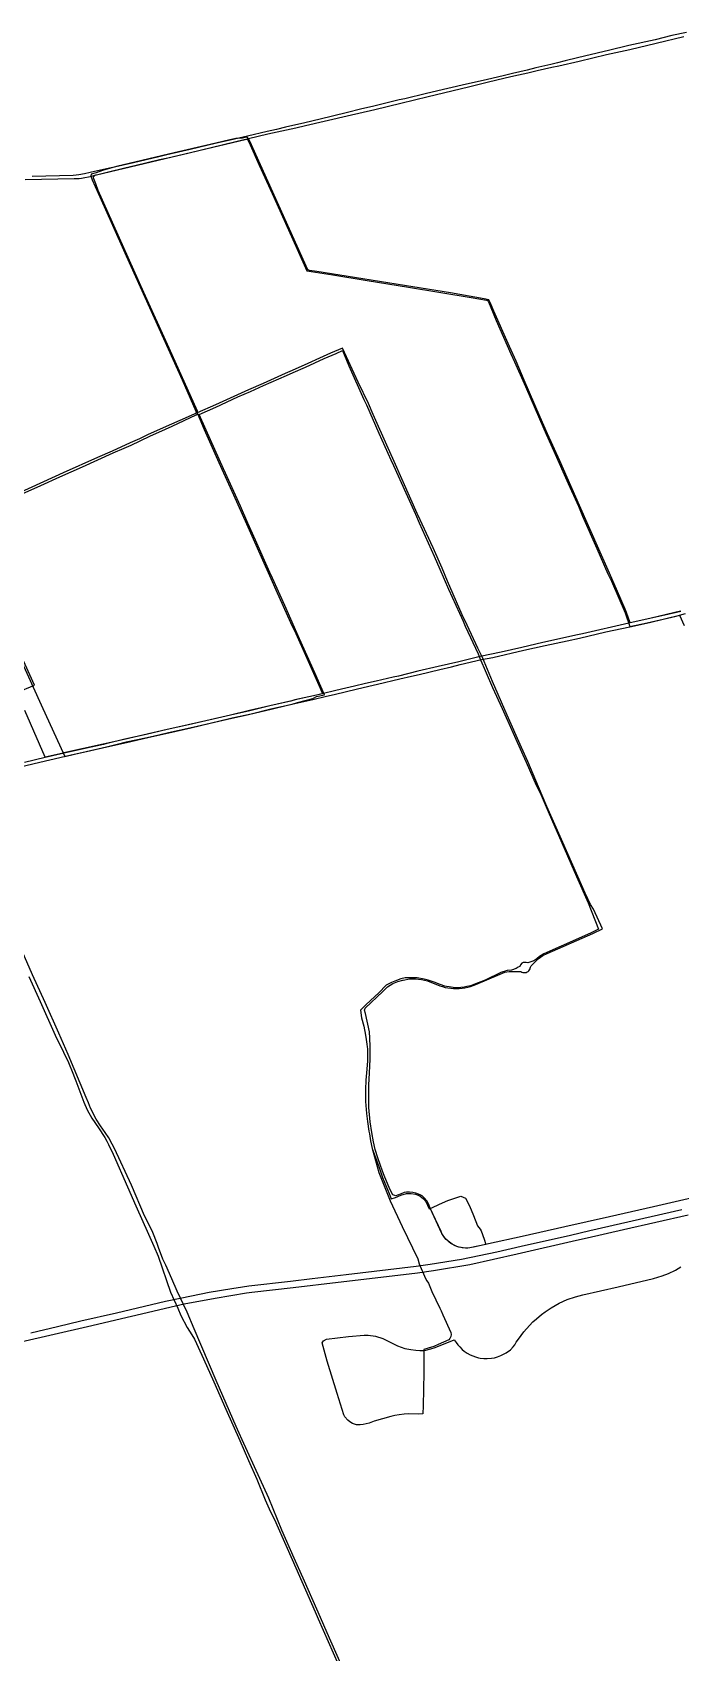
# Model space of a CAD drawing. Header units: inches. Extents: x 325170 to 367135, y 4654809 to 4689624.
# Drawn here: x 335964 to 338612, y 4681717 to 4688337 of the extents above; entities that cross this region are included whole.
import ezdxf

# ---------------------------------------------------------------- set-up
doc = ezdxf.new("R2010")
doc.units = ezdxf.units.IN
doc.header["$MEASUREMENT"] = 0
doc.layers.add('Transit_Windsor_Bus_Route', color=7, linetype='Continuous')

msp = doc.modelspace()

# ---------------------------------------------------------------- linework, layer by layer
at = {"layer": 'Transit_Windsor_Bus_Route'}
for points in [[(338635.6, 4688337.5), (338576.5, 4688324.2), (338507.6, 4688307.7), (338401.1, 4688283.5), (338316.9, 4688263.4), (338299.8, 4688259.6), (338191.1, 4688233.4), (338140.7, 4688220.7), (338108.8, 4688212.6), (338082, 4688206.2), (338020.1, 4688192.2), (337985.2, 4688183), (337925.6, 4688170), (337892.4, 4688161.4), (337818.2, 4688143.4), (337737.8, 4688125.7), (337661.6, 4688108.9), (337573.4, 4688087.8), (337484.8, 4688066.7), (337462.5, 4688061.9), (337353.2, 4688034.3), (337310, 4688024.9), (337245.7, 4688009.2), (337140, 4687983.6), (337077.1, 4687968.6), (336998.2, 4687949.7), (336960.7, 4687940.8), (336922.5, 4687932.5), (336842.6, 4687913.3), (336789.8, 4687900.8), (336709.7, 4687883.2), (336608.8, 4687859.6), (336513.1, 4687836.6), (336479.6, 4687828.9), (336377.3, 4687804.1), (336304.3, 4687788.6), (336279, 4687782.2), (336200.1, 4687764.7), (336176.6, 4687759.2), (336153, 4687755.4), (336142.1, 4687753.7), (336129.7, 4687752.6), (335962.7, 4687749)], [(335933.5, 4687736.3), (336133.7, 4687740.2), (336144.6, 4687740.4), (336154.7, 4687740.8), (336164.7, 4687742.3), (336206, 4687750.4), (336222.3, 4687755.3), (336231.2, 4687757.4), (336284.9, 4687770.5), (336369.5, 4687790.8), (336381.6, 4687793.6), (336482.8, 4687818), (336517.1, 4687825.2), (336598, 4687844), (336794.4, 4687891.6), (336846.5, 4687904.3), (336926.1, 4687923.4), (337002.3, 4687939.9), (337039.3, 4687947.5), (337080, 4687957), (337249.9, 4687997.2), (337362.5, 4688023), (337468.7, 4688048.7), (337580.1, 4688075.7), (337677, 4688099.3), (337750.3, 4688115.9), (337822.1, 4688133.7), (337895.9, 4688151.3), (337930.8, 4688159.4), (337987.5, 4688172.4), (338025.7, 4688181.6), (338086, 4688194.9), (338115, 4688200.7), (338197.8, 4688220.1), (338308.9, 4688246.6), (338405, 4688267.8), (338512, 4688293.8), (338625.5, 4688320.3)], [(335897, 4686441.3), (335997.4, 4686485.5), (336075.8, 4686521.4), (336168.5, 4686562.1), (336293.9, 4686619.3), (336338.2, 4686638.7), (336366.6, 4686651.4), (336443.2, 4686687.3), (336507.9, 4686716.4), (336535, 4686728.2), (336632.5, 4686775), (336637.1, 4686777.6), (336638.8, 4686784.4), (336637.9, 4686789.9), (336522.1, 4687046.7), (336418.8, 4687275.2), (336232, 4687691.6), (336222.5, 4687718.2), (336214.1, 4687738.5), (336213.6, 4687742.7), (336214.7, 4687748.5), (336219.5, 4687753.6), (336226.1, 4687755.9), (336838.1, 4687901.7), (336842.4, 4687900.6), (336853.4, 4687878.3), (336890.1, 4687794.5), (336950.1, 4687664.7), (337045.5, 4687451.3), (337085.4, 4687362.7), (337191, 4687346.7), (337331.8, 4687323.4), (337499.8, 4687296.3), (337757, 4687254), (337819, 4687243.1), (337823.7, 4687241.5), (337826.7, 4687236.2), (337858.9, 4687160.3), (337918.5, 4687023.5), (337932.8, 4686991.1), (337978.3, 4686890.6), (338035.6, 4686758.1), (338063.3, 4686696.3), (338094.4, 4686626.8), (338152.9, 4686493.6), (338194.5, 4686401.3), (338211.7, 4686361.2), (338269.9, 4686228.6), (338315.2, 4686125.6), (338330.1, 4686095.6), (338385.8, 4685965.7), (338404.4, 4685909.7), (338475.5, 4685924.6), (338593.6, 4685951.8), (338607.8, 4685955.9), (338627.3, 4685914)], [(338612.3, 4685972), (338492, 4685943.5), (338405.5, 4685924.6), (338390.7, 4685966.5), (338385.6, 4685980.9), (338354.7, 4686053.1), (338322.1, 4686127.2), (338277.4, 4686226), (338199.1, 4686403.8), (338118.7, 4686586.7), (338068, 4686696.6), (338037.7, 4686765.6), (337973, 4686916.3), (337939.9, 4686993.6), (337912.5, 4687054.3), (337848.8, 4687198.4), (337835.3, 4687231.1), (337830.3, 4687242.6), (337828, 4687245.1), (337809.4, 4687249.1), (337672.4, 4687272.7), (337517.4, 4687297.2), (337313.9, 4687330.3), (337126, 4687360.5), (337096.4, 4687364.4), (337092.8, 4687365.4), (337088.5, 4687367.1), (336852.1, 4687893), (336847.2, 4687903), (336842.2, 4687908.6), (336838.8, 4687909.9), (336821.8, 4687905.8), (336794.8, 4687903.4), (336770.9, 4687898.5), (336690.4, 4687879.2), (336543.2, 4687845), (336307.6, 4687790), (336250.4, 4687773.8), (336224, 4687764), (336203.9, 4687758.9), (336202.4, 4687751.9), (336207.5, 4687734.9), (336244.1, 4687653), (336285.1, 4687562.6), (336346.3, 4687424.1), (336575.7, 4686917.2), (336632, 4686789.7), (336632.6, 4686785.9), (336631.4, 4686782.5), (336629.7, 4686780), (336625.2, 4686778), (336565.8, 4686751.5), (336532.6, 4686736.5), (336436.7, 4686693.8), (336401.2, 4686676.9), (336363.1, 4686660.4), (336289.7, 4686626.9), (336229.1, 4686599.9), (336089.7, 4686537.2), (335914, 4686457.2)], [(335882.9, 4685848.6), (335999.9, 4685589.2), (336096, 4685378.6), (336135.1, 4685387.7), (336184.4, 4685399), (336268.1, 4685418.8), (336347.8, 4685436.4), (336435.3, 4685455.8), (336520.8, 4685476), (336610.5, 4685496), (336768.9, 4685533.8), (336780.3, 4685536.5), (336857.2, 4685553), (336938.3, 4685572.9), (337024.9, 4685593.1), (337046.7, 4685599.2), (337109.6, 4685615.7), (337124.4, 4685623.3), (337157.1, 4685631.2), (337118, 4685720), (337055.2, 4685860.1), (337044.7, 4685884.1), (336994.7, 4685995.6), (336944.8, 4686107.3), (336933.7, 4686131.1), (336874.7, 4686262.1), (336843.6, 4686331.7), (336813.2, 4686401.8), (336752.4, 4686536.1), (336744.7, 4686554.4), (336691, 4686672.3), (336644.4, 4686776.5), (336713.1, 4686806.4), (336803.3, 4686847.7), (336854.3, 4686870.4), (336908.5, 4686894.7), (337001.8, 4686935.3), (337029.1, 4686947.3), (337079, 4686969.9), (337156.4, 4687004.9), (337204.4, 4687025.1), (337231.1, 4687037.4), (337256.1, 4686975.3), (337317.3, 4686837.4), (337328.7, 4686815.7), (337379.7, 4686700.1), (337428.2, 4686591.2), (337438.7, 4686568), (337489.1, 4686455.7), (337528.6, 4686368.9), (337544.3, 4686333.3), (337604.6, 4686197.1), (337629, 4686144.2), (337663.7, 4686062.5), (337723.7, 4685931.2), (337731.9, 4685911.8), (337784.5, 4685798), (337791.3, 4685780.1), (337843.2, 4685660.1), (337883.1, 4685575.5), (337967.8, 4685385.6), (337981.1, 4685355.7), (338021.8, 4685261.9), (338024, 4685256.2), (338038, 4685230.3), (338066.9, 4685163), (338088.6, 4685113.5), (338126.9, 4685026.5), (338187.4, 4684888.7), (338234.8, 4684781.1), (338277.2, 4684672.9), (338269.1, 4684668.7), (338247.1, 4684657.6), (338207.2, 4684640.2), (338052.9, 4684572), (338035.1, 4684561.4), (338024.1, 4684552), (338012.3, 4684543.6), (337987.5, 4684534.9), (337980.9, 4684537.1), (337973.8, 4684537.6), (337969, 4684536.7), (337963.9, 4684534.1), (337958.1, 4684527), (337955.2, 4684520.6), (337948, 4684518), (337939.8, 4684512.7), (337920.5, 4684505.5), (337902.8, 4684504.2), (337877.6, 4684495.6), (337813.6, 4684465.1), (337767.8, 4684447.2), (337753.8, 4684441.7), (337738.7, 4684438.3), (337727.9, 4684436.1), (337713.8, 4684434.7), (337701.1, 4684433.9), (337682.5, 4684434.7), (337667, 4684436.9), (337654.9, 4684439.1), (337648.6, 4684440.7), (337629.2, 4684446.4), (337604.8, 4684456.9), (337581.3, 4684465), (337564.4, 4684469.4), (337535.4, 4684473.7), (337528.2, 4684474.5), (337487, 4684473.7), (337469.5, 4684469.6), (337450.6, 4684463.6), (337430.4, 4684455.3), (337408.9, 4684444), (337379, 4684413.6), (337326.9, 4684364.8), (337303.8, 4684342), (337307.6, 4684311.3), (337317.3, 4684276.7), (337324.9, 4684239.7), (337327.9, 4684222.1), (337329.3, 4684212.1), (337330.4, 4684203.2), (337331.5, 4684192.7), (337332.3, 4684184), (337333, 4684160), (337332.2, 4684134.9), (337330.6, 4684101.3), (337326.6, 4684055.7), (337324.7, 4684018.3), (337324.4, 4683968.3), (337328.5, 4683920.5), (337332.5, 4683886.8), (337338.9, 4683847.9), (337340.3, 4683837.1), (337343.6, 4683817.3), (337345.5, 4683807.6), (337352, 4683777.1), (337380.3, 4683698.7), (337394.1, 4683658.7), (337421.9, 4683592.6), (337429, 4683571.7), (337447.8, 4683577), (337469.2, 4683586), (337492.8, 4683593.1), (337511.8, 4683593.7), (337529, 4683590.7), (337546.8, 4683583.1), (337561.8, 4683571.4), (337570.8, 4683560.3), (337585.4, 4683530.7), (337595, 4683534.8), (337627.3, 4683549.7), (337661.2, 4683564.8), (337713.7, 4683581.7), (337733.8, 4683573.9), (337749.2, 4683542.6), (337766, 4683503.7), (337782.9, 4683461.4), (337792.6, 4683446.9), (337797.2, 4683440.3), (337809.1, 4683407)], [(337809.1, 4683407), (337816.7, 4683384.5), (337751.3, 4683370.5), (337742.3, 4683369.8), (337733.2, 4683369.8), (337724.2, 4683370.6), (337715.2, 4683372), (337706.4, 4683374.2), (337697.8, 4683377), (337689.4, 4683380.5), (337681.4, 4683384.6), (337673.6, 4683389.3), (337666.3, 4683394.7), (337659.4, 4683400.6), (337653, 4683407), (337647.1, 4683413.9), (337641.8, 4683421.2), (337637, 4683428.9), (337589.5, 4683533.1), (337581.6, 4683550.3), (337574.6, 4683563.6), (337565.9, 4683574.2), (337555.9, 4683583.8), (337548.2, 4683588), (337530, 4683594.9), (337517.8, 4683597.4), (337504.4, 4683599), (337492.8, 4683598.5), (337482.4, 4683596.6), (337469.7, 4683592.3), (337455.1, 4683586.1), (337448.5, 4683583.6), (337436.3, 4683587.3), (337424.6, 4683611.1), (337400.3, 4683667.1), (337394.1, 4683683.9), (337384.4, 4683711.1), (337376.3, 4683734.6), (337364.6, 4683773.3), (337357.9, 4683804.1), (337350.8, 4683842.5), (337344.1, 4683885.9), (337338.9, 4683944), (337337.7, 4683968.6), (337337.6, 4683996.5), (337338.4, 4684036.8), (337341.1, 4684085.3), (337342.7, 4684114.3), (337344.1, 4684140.5), (337344.1, 4684178), (337343.3, 4684194.3), (337342.5, 4684227.8), (337341.1, 4684254), (337324.1, 4684328.5), (337320, 4684342.7), (337323, 4684349.9), (337394.9, 4684417.8), (337414.3, 4684437.8), (337436.7, 4684450.6), (337456.7, 4684459.1), (337477.7, 4684465.2), (337477.9, 4684465.2), (337504.3, 4684470.1), (337516.6, 4684470.4), (337529, 4684470.1), (337541.3, 4684469.1), (337553.6, 4684467.4), (337565.7, 4684465.1), (337577.7, 4684462.2), (337628.1, 4684442.1), (337639.1, 4684438.5), (337650.3, 4684435.4), (337661.7, 4684433.1), (337673.1, 4684431.4), (337684.7, 4684430.4), (337696.2, 4684430.1), (337707.8, 4684430.4), (337719.4, 4684431.5), (337730.8, 4684433.2), (337742.1, 4684435.6), (337753.3, 4684438.7), (337764.3, 4684442.4), (337775, 4684446.7), (337874.2, 4684488.7), (337894.1, 4684496.8), (337911, 4684499.9), (337953.2, 4684500.7), (337959.6, 4684499.8), (337963.6, 4684497.7), (337967.8, 4684496.3), (337972.2, 4684495.7), (337976.6, 4684495.8), (337980.9, 4684496.7), (337985.1, 4684498.3), (337988.8, 4684500.6), (337992.2, 4684503.5), (337995, 4684506.9), (337997.2, 4684510.8), (337997.6, 4684514.2), (337998.5, 4684517.5), (337999.8, 4684520.7), (338001.6, 4684523.6), (338003.8, 4684526.3), (338029.9, 4684551.8), (338048.7, 4684565.1), (338067.3, 4684573.9), (338253.8, 4684655.5), (338293.3, 4684674.2), (338256.3, 4684754.9), (338244.4, 4684773.6), (338222.1, 4684819.8), (338192.3, 4684887.9), (338125.7, 4685039.1), (338066.2, 4685174.3), (338020.2, 4685280.4), (337988, 4685358), (337962.3, 4685414.8), (337903.8, 4685547.7), (337843.5, 4685685.6), (337802.4, 4685782.8), (337783.7, 4685820.7), (337739.7, 4685914.7), (337719.2, 4685958.2), (337659.1, 4686094.6), (337638.1, 4686147.6), (337600.8, 4686231.9), (337538.4, 4686365.6), (337535.6, 4686371.4), (337478.7, 4686501.4), (337436.8, 4686596.4), (337417.9, 4686638.8), (337356.6, 4686775.9), (337336.8, 4686820.7), (337294.2, 4686907.9), (337230.7, 4687046.6), (337182.2, 4687026.3), (337152.2, 4687012.5), (337074.5, 4686977.7), (337015.6, 4686951.3), (336996.4, 4686943.1), (336905.8, 4686903.4), (336846.1, 4686876.4), (336801, 4686856.1), (336711.5, 4686815.3), (336637, 4686782.9), (336665.7, 4686715.3), (336725.8, 4686580), (336737.7, 4686552.9), (336785, 4686447.3), (336838.6, 4686329), (336898.6, 4686194.7), (336937.7, 4686105.5), (336958.5, 4686060.3), (337018.2, 4685926.9), (337039.3, 4685880.9), (337078.8, 4685792.8), (337139.9, 4685658), (337149.5, 4685635), (337036.9, 4685609.6), (337023.6, 4685606.4), (336933.6, 4685585.3), (336851.5, 4685565.9), (336772.7, 4685547.7), (336672.4, 4685524.8), (336600.7, 4685508.3), (336514.4, 4685489.7), (336338.7, 4685448.1), (336253, 4685428.6), (336171.9, 4685411.1), (336092.4, 4685393.3), (336089.6, 4685392.7), (336015.4, 4685375.6), (335992.1, 4685429.6), (335932.8, 4685566.1)], [(335782.7, 4685305.7), (335970.8, 4685349.5), (336098.9, 4685379.7), (336134, 4685387.8), (336183.8, 4685399.8), (336266.1, 4685418.6), (336304.8, 4685427.9), (336346.7, 4685438), (336432.7, 4685456.6), (336480.2, 4685467.3), (336519, 4685476.3), (336606.8, 4685495.9), (336654, 4685506.8), (336778.9, 4685535.7), (336829.5, 4685546.7), (336939.5, 4685572.6), (337006.1, 4685588.3), (337023, 4685592.2), (337115.1, 4685612.8), (337160, 4685624), (337201.8, 4685633.7), (337286.3, 4685653.4), (337338.2, 4685665.6), (337374.3, 4685673.8), (337465.2, 4685695.8), (337512.2, 4685706.7), (337543.9, 4685714.4), (337628.3, 4685734.5), (337676.4, 4685745.7), (337711.5, 4685754.2), (337798.7, 4685774.6), (337844.8, 4685783.4), (337971.2, 4685813.5), (338058.8, 4685831.6), (338148.2, 4685851.3), (338198.9, 4685862), (338306.2, 4685887.5), (338404.9, 4685909.1), (338484.6, 4685926.9), (338607.8, 4685955.9), (338632, 4685962.6)], [(338613, 4685970.7), (338547.8, 4685956.4), (338401.1, 4685923.4), (338211.2, 4685879.9), (338190.8, 4685875.8), (338049, 4685844), (337963.1, 4685824.3), (337878.5, 4685805.7), (337793, 4685787.6), (337706.3, 4685765.8), (337621.9, 4685746.2), (337538.2, 4685727), (337459.1, 4685707.6), (337437.6, 4685703.4), (337368.6, 4685686.4), (337324.1, 4685677.2), (337279.8, 4685666.1), (337227.2, 4685654.1), (337197.6, 4685646.4), (337153, 4685636.1), (337111.9, 4685626.4), (337036.2, 4685609.6), (337019.2, 4685605.4), (336933.6, 4685585.9), (336850.6, 4685566.5), (336773.3, 4685548.1), (336601.3, 4685508.2), (336514.4, 4685489.7), (336428.9, 4685468.9), (336341.5, 4685449.5), (336263, 4685430.5), (336254.1, 4685428.4), (336172.6, 4685410.7), (336092.7, 4685392.6), (336016, 4685375.1), (335930.9, 4685354.5)], [(335899.7, 4685639.9), (335971.7, 4685669.6), (335869.5, 4685896.6)], [(337244.3, 4681624.7), (337168.4, 4681797.2), (337140.1, 4681859.9), (337074.7, 4682009.6), (337033.7, 4682103), (336983.2, 4682216.8), (336930.2, 4682347.5), (336893.1, 4682428.8), (336820.2, 4682587), (336796.4, 4682640.9), (336713.8, 4682829.1), (336624.7, 4683039.7), (336596.1, 4683108.3), (336555.4, 4683194), (336532.9, 4683244.8), (336508.6, 4683300.3), (336496.9, 4683324.4), (336479.1, 4683372.5), (336472.8, 4683388.1), (336455.6, 4683433.4), (336445.5, 4683453.5), (336422.2, 4683501.4), (336368, 4683627), (336299.5, 4683776.5), (336289.9, 4683794), (336275.4, 4683820.7), (336261.1, 4683842.4), (336241.8, 4683869.9), (336224.1, 4683897.2), (336201, 4683941.6), (336192.3, 4683963.9), (336183.6, 4683985.3), (336110.3, 4684160.7), (336072.2, 4684248), (336015.8, 4684373.7), (335964.5, 4684487.2), (335921.9, 4684583.5)], [(335948.6, 4684480.1), (335994.7, 4684377.9), (336056.8, 4684239.8), (336091, 4684170.8), (336111.6, 4684128.2), (336116.6, 4684115.2), (336123.5, 4684098.3), (336141.2, 4684052.8), (336173.5, 4683965.7), (336187.8, 4683934.8), (336206.6, 4683900.6), (336233.1, 4683861.5), (336259, 4683822), (336268.2, 4683806.4), (336275.1, 4683792.9), (336294.2, 4683753.5), (336352.7, 4683620.2), (336386.3, 4683543.2), (336438.6, 4683426.2), (336460.3, 4683377.5), (336477.3, 4683336.3), (336527.6, 4683189.5), (336557.8, 4683123.9), (336569.7, 4683095), (336595.9, 4683045.8), (336615.6, 4683015.1), (336625.4, 4682998.4), (336634.4, 4682980.7), (336641.3, 4682965.1), (336662.2, 4682917.7), (336705.1, 4682823), (336754.6, 4682711.3), (336810.6, 4682584.1), (336846.4, 4682501.8), (336880.2, 4682425.3), (336914.4, 4682340.6), (336936.1, 4682292), (336953.8, 4682257.8), (336962.5, 4682239), (337025, 4682097.2), (337119.2, 4681883.4), (337131.6, 4681855.1), (337213.3, 4681669.9)], [(337352, 4683777.1), (337379.5, 4683679.1), (337424.8, 4683563), (337474.3, 4683457.7), (337538.7, 4683325.6), (337544.4, 4683305.2), (337569.5, 4683245.9), (337574.9, 4683235.9), (337581.6, 4683227.1), (337596, 4683192.8), (337628.7, 4683124), (337633.5, 4683114.2), (337641.1, 4683096.7), (337673, 4683024.5), (337674.6, 4683016.5), (337673.7, 4683008.9), (337669.2, 4683000.5), (337665.7, 4682994.5), (337621.3, 4682975.6), (337603.8, 4682968.2), (337580.6, 4682960.6), (337562.5, 4682955.6), (337562.5, 4682951.4)], [(338678.4, 4683579.5), (338501.1, 4683538.4), (338321.5, 4683497.6), (338139, 4683456.6), (337965, 4683416.9), (337826.6, 4683387.2), (337808.9, 4683382.8), (337772.4, 4683375.1), (337751.3, 4683370.5), (337733.9, 4683369.3), (337719.1, 4683371), (337708, 4683373.6), (337697.8, 4683377), (337688.8, 4683381.1), (337678.9, 4683385.7), (337667.5, 4683393.7), (337654.5, 4683405.2), (337645.8, 4683415.8), (337638.4, 4683427.4), (337633.2, 4683437.1), (337589.5, 4683533.1)], [(335916.9, 4682987.4), (336188.1, 4683049.6), (336548.1, 4683133.4), (336584.1, 4683141.7), (336710.9, 4683165.6), (336838.1, 4683186.7), (336859.6, 4683189.5), (337029.1, 4683209.5), (337212.4, 4683230.3), (337340.8, 4683245.1), (337537.7, 4683268.4), (337602.6, 4683278), (337750.9, 4683303.4), (337944.8, 4683346.9), (338186.9, 4683402.1), (338230.2, 4683411.9), (338379, 4683446.2), (338642.5, 4683506)], [(338616.5, 4683525.6), (338241.7, 4683440), (338162.7, 4683421.3), (337960.3, 4683376.2), (337860.9, 4683352.8), (337717.5, 4683323.4), (337588.7, 4683302.4), (337531.1, 4683294.7), (337245.9, 4683260.9), (337107.2, 4683244.9), (337018.4, 4683234.1), (336848.2, 4683214.3), (336821.7, 4683210.7), (336778.8, 4683203.5), (336685.6, 4683188), (336574.7, 4683165.5), (336507.7, 4683151.1), (336307.3, 4683104.3), (336162, 4683071.1), (336066.4, 4683048.3), (335956.5, 4683022.8)], [(337562.5, 4682951.4), (337565.1, 4682951.3), (337591.8, 4682957.9), (337609.7, 4682963.3), (337687, 4682994.5), (337695.6, 4682984), (337702.4, 4682975), (337709.9, 4682965.9), (337720, 4682956.2), (337728.3, 4682949.2), (337739.9, 4682940.8), (337751.8, 4682934.3), (337763.8, 4682929.2), (337773.8, 4682925.4), (337786.2, 4682921.6), (337793.5, 4682920), (337808.6, 4682918.3), (337822.4, 4682918.3), (337839.4, 4682919.6), (337851.1, 4682921.8), (337863.4, 4682925.1), (337877, 4682930.5), (337889.1, 4682936.1), (337899.7, 4682941.9), (337917.2, 4682954.2), (337927.3, 4682966.1), (337934.2, 4682975), (337940.8, 4682985.3), (337949.9, 4682998.1), (337971.9, 4683027.8), (337995.1, 4683054), (338008.8, 4683068.1), (338023.1, 4683081.5), (338044.2, 4683098.5), (338058.3, 4683109.3), (338083.4, 4683126.1), (338116.4, 4683144.8), (338149.1, 4683159.7), (338182, 4683171.2), (338213.1, 4683179.6), (338357.2, 4683212), (338501.7, 4683245.3), (338537.4, 4683256.7), (338562.2, 4683266.4), (338591.4, 4683280.4), (338613, 4683293.3)], [(337562.5, 4682951.4), (337562.7, 4682861), (337559.8, 4682725.6), (337558.7, 4682693.3), (337539.4, 4682691.9), (337500, 4682692.2), (337482.4, 4682691.3), (337462.7, 4682688.9), (337444.3, 4682685.9), (337428.7, 4682682.4), (337360, 4682662.2), (337339.3, 4682655.2), (337315.2, 4682648.9), (337303.1, 4682647.3), (337287.4, 4682647.8), (337270.9, 4682653.3), (337260.9, 4682659.4), (337252.8, 4682666.2), (337240.6, 4682679.8), (337236, 4682689.2), (337209.2, 4682776.2), (337167.9, 4682907.4), (337147.3, 4682982.2), (337153.1, 4682990.5), (337165.4, 4682997.3), (337255.3, 4683008.3), (337319.2, 4683014.2), (337335.2, 4683013.5), (337364.9, 4683009.9), (337395.6, 4683000.1), (337433.9, 4682981.3), (337455.7, 4682970.7), (337470.5, 4682964.8), (337486, 4682960), (337509.6, 4682954.9), (337529.7, 4682953.3), (337546.2, 4682952.1), (337562.5, 4682951.4)]]:
    msp.add_lwpolyline(points, dxfattribs=at)

doc.saveas('drawing.dxf')
